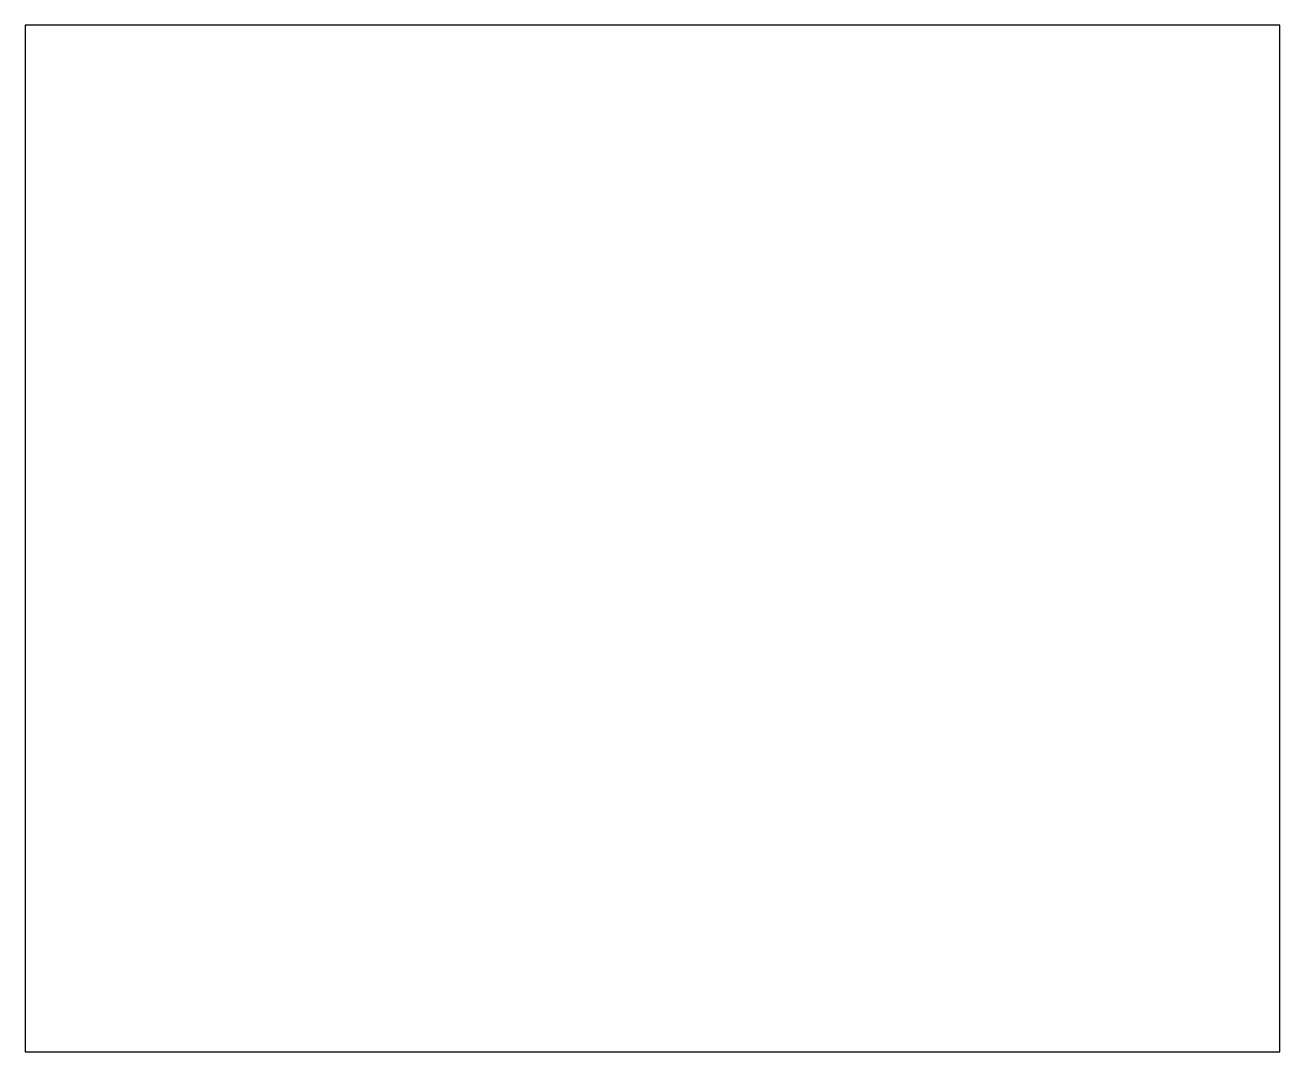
# Model space of a CAD drawing. Header units: millimetres. Extents: x -110 to 110, y -90 to 90.
import ezdxf

# ---------------------------------------------------------------- set-up
doc = ezdxf.new("R2010")
doc.units = ezdxf.units.MM

msp = doc.modelspace()

# ---------------------------------------------------------------- linework, layer by layer
for p, q in [((110, 90), (-110, 90)), ((-110, 90), (-110, -90)), ((110, -90), (110, 90)), ((-110, -90), (110, -90))]:
    msp.add_line(p, q)

doc.saveas('drawing.dxf')
